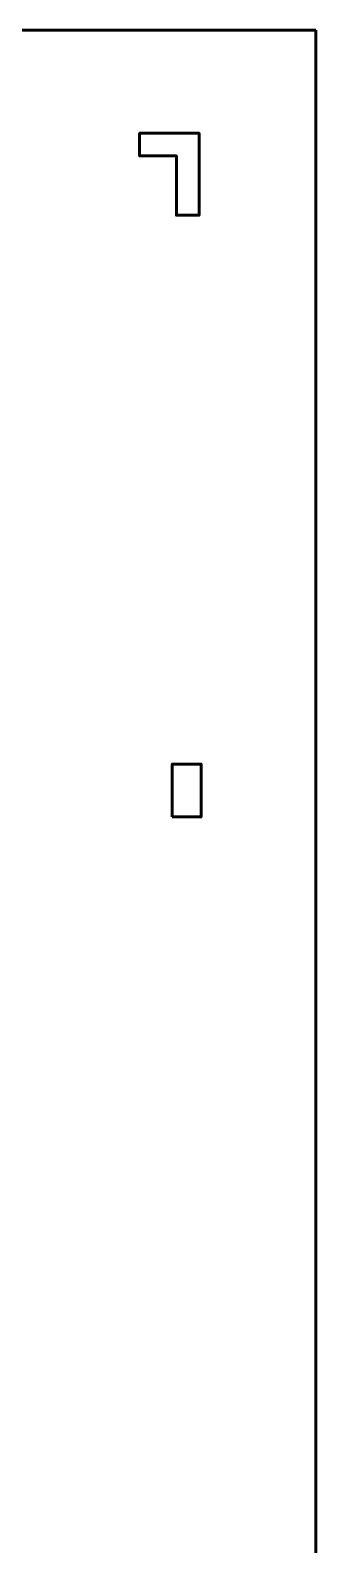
# Model space of a CAD drawing. Header units: millimetres. Extents: x -607 to 1451, y -798 to 283.
# Drawn here: x 1075.9 to 1117.2, y -266 to -46.6 of the extents above; entities that cross this region are included whole.
import ezdxf

# ---------------------------------------------------------------- set-up
doc = ezdxf.new("R2010")
doc.units = ezdxf.units.MM
doc.header["$MEASUREMENT"] = 0
doc.layers.add('layer 1', color=7, linetype='Continuous')

msp = doc.modelspace()

# ---------------------------------------------------------------- linework, layer by layer
at = {"layer": 'layer 1', "color": 142, "lineweight": 60}
for points, knots in [([(1117.1627, -46.5687), (1117.1627, -46.5687), (494.845, -46.5687), (494.845, -46.5687), (494.845, -46.5687), (494.845, -46.5687), (494.845, -558.5845), (494.845, -558.5845), (494.845, -558.5845), (494.845, -558.5845), (1117.1627, -558.5845), (1117.1627, -558.5845), (1117.1627, -558.5845), (1117.1627, -558.5845), (1117.1627, -46.5687), (1117.1627, -46.5687)], [0, 0, 0, 0, 0.2, 0.2, 0.2, 0.2, 0.4, 0.4, 0.4, 0.4, 0.6, 0.6, 0.6, 0.6, 1, 1, 1, 1]), ([(1100.2928, -64.7734), (1100.2928, -64.7734), (1100.2928, -73.3634), (1100.2928, -73.3634), (1100.2928, -73.3634), (1100.2928, -73.3634), (1097.0156, -73.3634), (1097.0156, -73.3634), (1097.0156, -73.3634), (1097.0156, -73.3634), (1097.0156, -64.7734), (1097.0156, -64.7734), (1097.0156, -64.7734), (1097.0156, -64.7734), (1091.6784, -64.7734), (1091.6784, -64.7734), (1091.6784, -64.7734), (1091.6784, -64.7734), (1091.6784, -61.4958), (1091.6784, -61.4958), (1091.6784, -61.4958), (1091.6784, -61.4958), (1100.3038, -61.4958), (1100.3038, -61.4958), (1100.3038, -61.4958), (1100.3038, -61.4958), (1100.3038, -64.7734), (1100.3038, -64.7734), (1100.3038, -64.7734), (1100.3038, -64.7734), (1100.2928, -64.7734), (1100.2928, -64.7734)], [0, 0, 0, 0, 0.11111111, 0.11111111, 0.11111111, 0.11111111, 0.22222222, 0.22222222, 0.22222222, 0.22222222, 0.33333333, 0.33333333, 0.33333333, 0.33333333, 0.44444444, 0.44444444, 0.44444444, 0.44444444, 0.55555556, 0.55555556, 0.55555556, 0.55555556, 0.66666667, 0.66666667, 0.66666667, 0.66666667, 0.77777778, 0.77777778, 0.77777778, 0.77777778, 1, 1, 1, 1]), ([(1096.4053, -160.5427), (1096.4053, -160.5427), (1096.4053, -152.8698), (1096.4053, -152.8698), (1096.4053, -152.8698), (1096.4053, -152.8698), (1100.5739, -152.8698), (1100.5739, -152.8698), (1100.5739, -152.8698), (1100.5739, -152.8698), (1100.5739, -160.5427), (1100.5739, -160.5427), (1100.5739, -160.5427), (1100.5739, -160.5427), (1096.4053, -160.5427), (1096.4053, -160.5427)], [0, 0, 0, 0, 0.2, 0.2, 0.2, 0.2, 0.4, 0.4, 0.4, 0.4, 0.6, 0.6, 0.6, 0.6, 1, 1, 1, 1])]:
    msp.add_open_spline(points, degree=3, knots=knots, dxfattribs=at)

doc.saveas('drawing.dxf')
